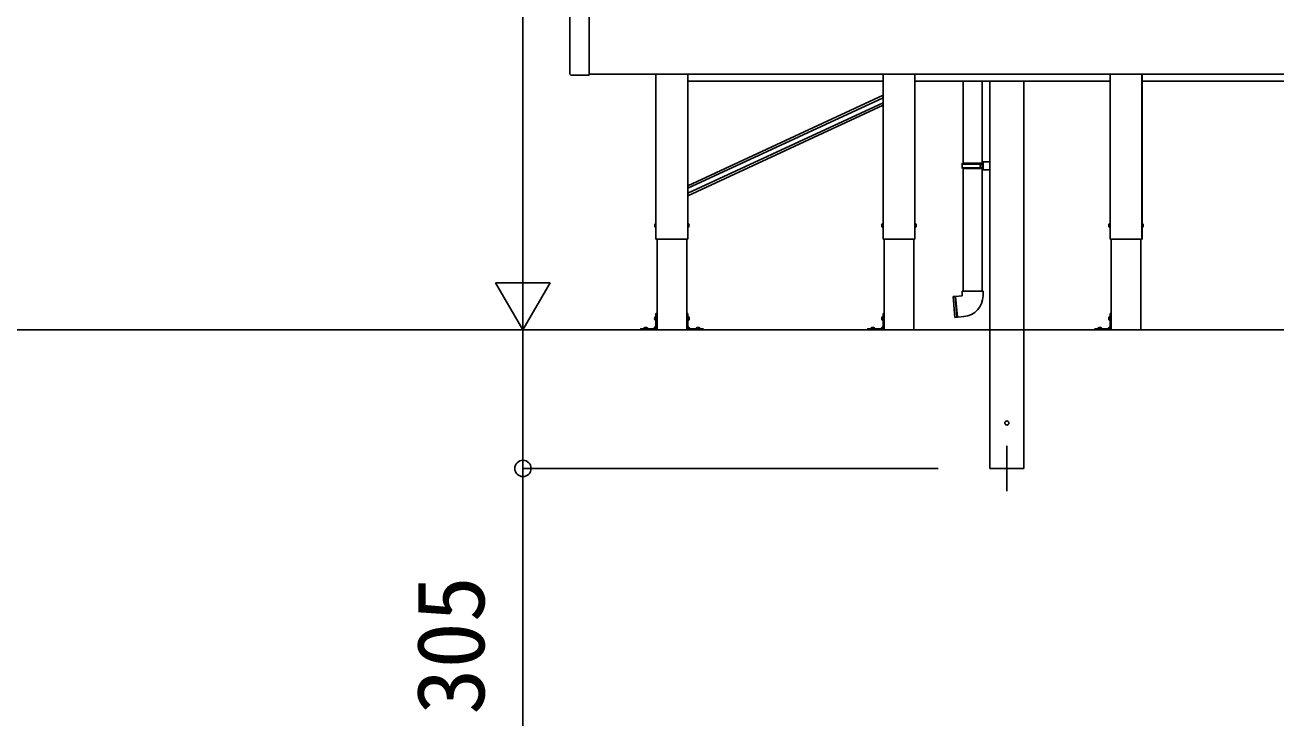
# Model space of a CAD drawing. Units: millimetres, scale not verified. Extents: x -10500 to 10500, y -15600 to 15524.
# Drawn here: x 2194 to 4948, y 6531 to 8074 of the extents above; entities that cross this region are included whole.
import ezdxf
from ezdxf.enums import TextEntityAlignment as Align

# ---------------------------------------------------------------- set-up
doc = ezdxf.new("R2010")
doc.units = ezdxf.units.MM
doc.header["$LTSCALE"] = 80
for name, color, linetype in [('0-3_YKK_12', 2, 'Continuous'), ('0-4_YKK_A1', 4, 'Continuous'), ('0-5_YKK_D', 6, 'Continuous')]:
    doc.layers.add(name, color=color, linetype=linetype)
doc.styles.add('ＭＳ ゴシック', font='')
doc.styles.get('ＭＳ ゴシック').set_extended_font_data('MS Gothic')

msp = doc.modelspace()

# ---------------------------------------------------------------- linework, layer by layer
at = {"layer": '0-3_YKK_12'}
msp.add_line((4355.5, 7147.5), (4355.5, 7047.5), dxfattribs=at)
at = {"layer": '0-4_YKK_A1'}
for p, q in [((3393, 7966.41), (3393, 8106.59)), ((3393.29, 7965.71), (3393.39, 7965.61)), ((3395.61, 7963.39), (3393.39, 7965.61)), ((3395.61, 7963.39), (3395.71, 7963.29)), ((3435, 7963), (3396.41, 7963)), ((3436, 7965.5), (7015.5, 7965.5)), ((3582.92, 7965.5), (3582.92, 7602.5)), ((3583, 7965.5), (3583, 7602.5)), ((3583, 7965.5), (3583, 7602.5)), ((4653, 7602.5), (4653, 7965.5)), ((4653.08, 7602.5), (4653.08, 7965.5)), ((4082.92, 7950.5), (3653.08, 7950.5)), ((4583, 7950.5), (4153.08, 7950.5)), ((4259, 7950.5), (4259, 7769.69)), ((4301, 7487.5), (4301, 7950.5)), ((4318, 7950.5), (4318, 7402.5)), ((4393, 7950.5), (4393, 7402.5)), ((5183, 7950.5), (4653, 7950.5)), ((4082.92, 7919.26), (3653.08, 7719.8)), ((4082.92, 7913.75), (3653.08, 7714.29)), ((4082.92, 7902.73), (3653.08, 7703.27)), ((4082.92, 7897.21), (3653.08, 7697.75)), ((4257, 7767.69), (4258, 7769.69)), ((4257, 7767.69), (4301, 7767.69)), ((4257, 7759.69), (4257, 7767.69)), ((4258, 7769.69), (4303, 7769.69)), ((4301, 7772.19), (4318, 7772.69)), ((4301, 7772.19), (4301, 7770.19)), ((4301, 7769.69), (4301, 7757.69)), ((4257, 7759.69), (4301, 7759.69)), ((4257, 7759.69), (4258, 7757.69)), ((4258, 7757.69), (4303, 7757.69)), ((4259, 7757.69), (4259, 7487.5)), ((4296.52, 7759.69), (4296.09, 7757.69)), ((4301, 7757.19), (4303, 7757.19)), ((4301, 7757.19), (4301, 7755.19)), ((4301, 7755.19), (4318, 7754.69)), ((3582.5, 7636.5), (3581.7, 7636.36)), ((3582.5, 7636.5), (3582.5, 7628.5)), ((3582.5, 7636.5), (3583, 7636.41)), ((3583, 7636.41), (3583, 7628.59)), ((3653.5, 7636.5), (3653, 7636.41)), ((3653, 7628.59), (3653, 7636.41)), ((3653.5, 7636.5), (3654.3, 7636.36)), ((3653.5, 7628.5), (3653.5, 7636.5)), ((4082.5, 7636.5), (4081.7, 7636.36)), ((4082.5, 7636.5), (4082.5, 7628.5)), ((4082.5, 7636.5), (4083, 7636.41)), ((4083, 7636.41), (4083, 7628.59)), ((4153.5, 7636.5), (4153, 7636.41)), ((4153, 7628.59), (4153, 7636.41)), ((4153.5, 7636.5), (4154.3, 7636.36)), ((4153.5, 7628.5), (4153.5, 7636.5)), ((4582.5, 7636.5), (4581.7, 7636.36)), ((4582.5, 7636.5), (4582.5, 7628.5)), ((4582.5, 7636.5), (4583, 7636.41)), ((4583, 7636.41), (4583, 7628.59)), ((4653.5, 7636.5), (4653, 7636.41)), ((4653, 7628.59), (4653, 7636.41)), ((4653.5, 7636.5), (4654.3, 7636.36)), ((4653.5, 7628.5), (4653.5, 7636.5)), ((3582.5, 7628.5), (3581.7, 7628.64)), ((3582.5, 7628.5), (3583, 7628.59)), ((3582.92, 7602.5), (3653.08, 7602.5)), ((3585.35, 7602.5), (3585.35, 7402.5)), ((3650.65, 7602.5), (3650.65, 7402.5)), ((3653.5, 7628.5), (3653, 7628.59)), ((3653.5, 7628.5), (3654.3, 7628.64)), ((4082.5, 7628.5), (4081.7, 7628.64)), ((4082.5, 7628.5), (4083, 7628.59)), ((4082.92, 7602.5), (4153.08, 7602.5)), ((4085.35, 7602.5), (4085.35, 7402.5)), ((4150.65, 7602.5), (4150.65, 7402.5)), ((4153.5, 7628.5), (4153, 7628.59)), ((4153.5, 7628.5), (4154.3, 7628.64)), ((4582.5, 7628.5), (4581.7, 7628.64)), ((4582.5, 7628.5), (4583, 7628.59)), ((4582.92, 7602.5), (4653.08, 7602.5)), ((4585.35, 7602.5), (4585.35, 7402.5)), ((4650.65, 7602.5), (4650.65, 7402.5)), ((4653.5, 7628.5), (4653, 7628.59)), ((4653.5, 7628.5), (4654.3, 7628.64)), ((4237.08, 7475.76), (4241.39, 7476.13)), ((4237.08, 7475.76), (4241.09, 7429.93)), ((4241.57, 7476.05), (4245.56, 7430.42)), ((4242.56, 7476.14), (4246.56, 7430.51)), ((4242.73, 7476.25), (4257, 7477.5)), ((4257, 7477.5), (4257, 7487.5)), ((4303, 7477.5), (4303, 7487.5)), ((3582.85, 7438.5), (3585.35, 7438.5)), ((3582.85, 7434.09), (3582.85, 7438.5)), ((3585.35, 7438.5), (3585.35, 7434.09)), ((3653.15, 7438.5), (3650.65, 7438.5)), ((3650.65, 7438.5), (3650.65, 7434.09)), ((3653.15, 7434.09), (3653.15, 7438.5)), ((4082.85, 7438.5), (4085.35, 7438.5)), ((4082.85, 7434.09), (4082.85, 7438.5)), ((4085.35, 7438.5), (4085.35, 7434.09)), ((4582.85, 7438.5), (4585.35, 7438.5)), ((4582.85, 7434.09), (4582.85, 7438.5)), ((4585.35, 7438.5), (4585.35, 7434.09)), ((3582.85, 7410.61), (3577.24, 7405)), ((3582.35, 7431.5), (3581.55, 7431.36)), ((3582.35, 7423.5), (3581.55, 7423.64)), ((3582.35, 7431.5), (3582.35, 7423.5)), ((3582.35, 7431.5), (3582.85, 7431.41)), ((3582.35, 7423.5), (3582.85, 7423.59)), ((3582.85, 7432.67), (3582.85, 7434.09)), ((3582.85, 7405.5), (3582.85, 7432.67)), ((3582.85, 7431.41), (3582.85, 7423.59)), ((3585.35, 7434.09), (3585.35, 7432.67)), ((3585.35, 7405.5), (3585.35, 7432.67)), ((3650.65, 7434.09), (3650.65, 7432.67)), ((3650.65, 7405.5), (3650.65, 7432.67)), ((3653.15, 7432.67), (3653.15, 7434.09)), ((3653.15, 7405.5), (3653.15, 7432.67)), ((3653.65, 7431.5), (3653.15, 7431.41)), ((3653.15, 7423.59), (3653.15, 7431.41)), ((3653.65, 7423.5), (3653.15, 7423.59)), ((3653.15, 7410.61), (3658.76, 7405)), ((3653.65, 7431.5), (3654.45, 7431.36)), ((3653.65, 7423.5), (3653.65, 7431.5)), ((3653.65, 7423.5), (3654.45, 7423.64)), ((4082.85, 7410.61), (4077.24, 7405)), ((4082.35, 7431.5), (4081.55, 7431.36)), ((4082.35, 7423.5), (4081.55, 7423.64)), ((4082.35, 7431.5), (4082.35, 7423.5)), ((4082.35, 7431.5), (4082.85, 7431.41)), ((4082.35, 7423.5), (4082.85, 7423.59)), ((4082.85, 7432.67), (4082.85, 7434.09)), ((4082.85, 7405.5), (4082.85, 7432.67)), ((4082.85, 7431.41), (4082.85, 7423.59)), ((4085.35, 7434.09), (4085.35, 7432.67)), ((4085.35, 7405.5), (4085.35, 7432.67)), ((4241.09, 7429.93), (4245.4, 7430.31)), ((4246.73, 7430.43), (4261.01, 7431.68)), ((4582.85, 7410.61), (4577.24, 7405)), ((4582.35, 7431.5), (4581.55, 7431.36)), ((4582.35, 7423.5), (4581.55, 7423.64)), ((4582.35, 7431.5), (4582.35, 7423.5)), ((4582.35, 7431.5), (4582.85, 7431.41)), ((4582.35, 7423.5), (4582.85, 7423.59)), ((4582.85, 7432.67), (4582.85, 7434.09)), ((4582.85, 7405.5), (4582.85, 7432.67)), ((4582.85, 7431.41), (4582.85, 7423.59)), ((4585.35, 7434.09), (4585.35, 7432.67)), ((4585.35, 7405.5), (4585.35, 7432.67)), ((7341.43, 7402.5), (-9076.45, 7402.5)), ((3553.76, 7402.5), (3549.35, 7402.5)), ((3553.76, 7405), (3555.18, 7405)), ((3555.18, 7402.5), (3553.76, 7402.5)), ((3555.18, 7405), (3566.48, 7405)), ((3555.18, 7402.5), (3566.48, 7402.5)), ((3556.35, 7405.92), (3556.35, 7405.5)), ((3556.35, 7405.5), (3564.35, 7405.5)), ((3556.85, 7405), (3563.85, 7405)), ((3564.35, 7405.92), (3564.35, 7405.5)), ((3566.48, 7402.5), (3566.48, 7405)), ((3568.22, 7405), (3566.48, 7405)), ((3566.48, 7402.5), (3568.22, 7402.5)), ((3568.22, 7402.5), (3582.35, 7402.5)), ((3585.35, 7402.5), (3650.65, 7402.5)), ((3667.78, 7402.5), (3653.65, 7402.5)), ((3667.78, 7405), (3669.52, 7405)), ((3669.52, 7402.5), (3667.78, 7402.5)), ((3669.52, 7402.5), (3669.52, 7405)), ((3680.82, 7405), (3669.52, 7405)), ((3680.82, 7402.5), (3669.52, 7402.5)), ((3671.65, 7405.92), (3671.65, 7405.5)), ((3671.65, 7405.5), (3679.65, 7405.5)), ((3672.15, 7405), (3679.15, 7405)), ((3679.65, 7405.92), (3679.65, 7405.5)), ((3682.24, 7405), (3680.82, 7405)), ((3680.82, 7402.5), (3682.24, 7402.5)), ((3682.24, 7402.5), (3686.65, 7402.5)), ((4053.76, 7402.5), (4049.35, 7402.5)), ((4053.76, 7405), (4055.18, 7405)), ((4055.18, 7402.5), (4053.76, 7402.5)), ((4055.18, 7405), (4066.48, 7405)), ((4055.18, 7402.5), (4066.48, 7402.5)), ((4056.35, 7405.92), (4056.35, 7405.5)), ((4056.35, 7405.5), (4064.35, 7405.5)), ((4056.85, 7405), (4063.85, 7405)), ((4064.35, 7405.92), (4064.35, 7405.5)), ((4066.48, 7402.5), (4066.48, 7405)), ((4068.22, 7405), (4066.48, 7405)), ((4066.48, 7402.5), (4068.22, 7402.5)), ((4068.22, 7402.5), (4082.35, 7402.5)), ((4085.35, 7402.5), (4150.65, 7402.5)), ((4318, 7402.5), (4318, 7097.5)), ((4393, 7097.5), (4393, 7402.5)), ((4553.76, 7402.5), (4549.35, 7402.5)), ((4553.76, 7405), (4555.18, 7405)), ((4555.18, 7402.5), (4553.76, 7402.5)), ((4555.18, 7405), (4566.48, 7405)), ((4555.18, 7402.5), (4566.48, 7402.5)), ((4556.35, 7405.92), (4556.35, 7405.5)), ((4556.35, 7405.5), (4564.35, 7405.5)), ((4556.85, 7405), (4563.85, 7405)), ((4564.35, 7405.92), (4564.35, 7405.5)), ((4566.48, 7402.5), (4566.48, 7405)), ((4568.22, 7405), (4566.48, 7405)), ((4566.48, 7402.5), (4568.22, 7402.5)), ((4568.22, 7402.5), (4582.35, 7402.5)), ((4585.35, 7402.5), (4650.65, 7402.5)), ((4318, 7097.5), (4393, 7097.5))]:
    msp.add_line(p, q, dxfattribs=at)
for points in [[(3436, 8106.59), (3436, 7966.41), (3436, 7964)], [(3653, 7965.5), (3653, 7658.36), (3653, 7636.61), (3653, 7602.5)], [(3653.08, 7965.5), (3653.08, 7658.4), (3653.08, 7636.64), (3653.08, 7602.5)], [(4082.92, 7965.5), (4082.92, 7928.07), (4082.92, 7906.31), (4082.92, 7602.5)], [(4083, 7965.5), (4083, 7928.1), (4083, 7906.34), (4083, 7602.5)], [(4153, 7965.5), (4153, 7928.1), (4153, 7906.34), (4153, 7602.5)], [(4153.08, 7965.5), (4153.08, 7928.07), (4153.08, 7906.31), (4153.08, 7602.5)], [(4582.92, 7965.5), (4582.92, 7928.07), (4582.92, 7906.31), (4582.92, 7602.5)], [(4583, 7965.5), (4583, 7928.1), (4583, 7906.34), (4583, 7602.5)], [(4296.52, 7759.69), (4296.52, 7767.69), (4296.09, 7769.69)], [(4301, 7770.19), (4303, 7770.19), (4303, 7757.19)], [(4303, 7487.5), (4280, 7487.5), (4257, 7487.5)], [(3549.35, 7402.5), (3549.35, 7405), (3553.76, 7405)], [(3568.22, 7402.5), (3568.22, 7405), (3582.35, 7405)], [(3667.78, 7402.5), (3667.78, 7405), (3653.65, 7405)], [(3686.65, 7402.5), (3686.65, 7405), (3682.24, 7405)], [(4049.35, 7402.5), (4049.35, 7405), (4053.76, 7405)], [(4068.22, 7402.5), (4068.22, 7405), (4082.35, 7405)], [(4549.35, 7402.5), (4549.35, 7405), (4553.76, 7405)], [(4568.22, 7402.5), (4568.22, 7405), (4582.35, 7405)]]:
    msp.add_lwpolyline(points, dxfattribs=at)
msp.add_circle((4355.5, 7197.5), 4.5, dxfattribs=at)
for centre, radius, start, end in [((3394, 7966.41), 1, 180, 225), ((3396.41, 7964), 1, 225, 270), ((3435, 7964), 1, 270, 0), ((3586.6, 7632.5), 6.5, 147.94412, 212.05588), ((3581.85, 7635.47), 0.9, 100, 147.94412), ((3654.15, 7635.47), 0.9, 32.05588, 80), ((3649.4, 7632.5), 6.5, 327.94412, 32.05588), ((4086.6, 7632.5), 6.5, 147.94412, 212.05588), ((4081.85, 7635.47), 0.9, 100, 147.94412), ((4154.15, 7635.47), 0.9, 32.05588, 80), ((4149.4, 7632.5), 6.5, 327.94412, 32.05588), ((4586.6, 7632.5), 6.5, 147.94412, 212.05588), ((4581.85, 7635.47), 0.9, 100, 147.94412), ((4654.15, 7635.47), 0.9, 32.05588, 80), ((4649.4, 7632.5), 6.5, 327.94412, 32.05588), ((3581.85, 7629.53), 0.9, 212.05588, 260), ((3654.15, 7629.53), 0.9, 280, 327.94412), ((4081.85, 7629.53), 0.9, 212.05588, 260), ((4154.15, 7629.53), 0.9, 280, 327.94412), ((4581.85, 7629.53), 0.9, 212.05588, 260), ((4654.15, 7629.53), 0.9, 280, 327.94412), ((4241.41, 7475.93), 0.2, 21.60155, 95), ((4242.06, 7476.19), 0.5, 201.60155, 348.39845), ((4242.74, 7476.05), 0.2, 95, 168.39845), ((4257, 7477.5), 46, 275, 0), ((3586.45, 7427.5), 6.5, 147.94412, 212.05588), ((3581.7, 7430.47), 0.9, 100, 147.94412), ((3581.7, 7424.53), 0.9, 212.05588, 260), ((3654.3, 7430.47), 0.9, 32.05588, 80), ((3654.3, 7424.53), 0.9, 280, 327.94412), ((3649.55, 7427.5), 6.5, 327.94412, 32.05588), ((4086.45, 7427.5), 6.5, 147.94412, 212.05588), ((4081.7, 7430.47), 0.9, 100, 147.94412), ((4081.7, 7424.53), 0.9, 212.05588, 260), ((4245.38, 7430.51), 0.2, 275, 348.39845), ((4246.07, 7430.37), 0.5, 21.60155, 168.39845), ((4246.72, 7430.63), 0.2, 201.60155, 275), ((4586.45, 7427.5), 6.5, 147.94412, 212.05588), ((4581.7, 7430.47), 0.9, 100, 147.94412), ((4581.7, 7424.53), 0.9, 212.05588, 260), ((3557.35, 7405.92), 1, 126.03188, 180), ((3556.85, 7405.5), 0.5, 180, 270), ((3560.35, 7401.8), 6.1, 53.96812, 126.03188), ((3563.85, 7405.5), 0.5, 270, 0), ((3563.35, 7405.92), 1, 0, 53.96812), ((3582.35, 7405.5), 0.5, 270, 0), ((3582.35, 7405.5), 3, 270, 0), ((3653.65, 7405.5), 3, 180, 270), ((3653.65, 7405.5), 0.5, 180, 270), ((3672.65, 7405.92), 1, 126.03188, 180), ((3672.15, 7405.5), 0.5, 180, 270), ((3675.65, 7401.8), 6.1, 53.96812, 126.03188), ((3679.15, 7405.5), 0.5, 270, 0), ((3678.65, 7405.92), 1, 0, 53.96812), ((4057.35, 7405.92), 1, 126.03188, 180), ((4056.85, 7405.5), 0.5, 180, 270), ((4060.35, 7401.8), 6.1, 53.96812, 126.03188), ((4063.85, 7405.5), 0.5, 270, 0), ((4063.35, 7405.92), 1, 0, 53.96812), ((4082.35, 7405.5), 0.5, 270, 0), ((4082.35, 7405.5), 3, 270, 0), ((4557.35, 7405.92), 1, 126.03188, 180), ((4556.85, 7405.5), 0.5, 180, 270), ((4560.35, 7401.8), 6.1, 53.96812, 126.03188), ((4563.85, 7405.5), 0.5, 270, 0), ((4563.35, 7405.92), 1, 0, 53.96812), ((4582.35, 7405.5), 0.5, 270, 0), ((4582.35, 7405.5), 3, 270, 0)]:
    msp.add_arc(centre, radius, start, end, dxfattribs=at)
at = {"layer": '0-5_YKK_D'}
for p, q in [((3290, 7522.39), (3290, 9977.5)), ((3290, 7402.39), (3290, 7610.23)), ((3290, 7402.39), (3230, 7506.31)), ((3350, 7506.31), (3230, 7506.31)), ((3290, 7402.39), (3350, 7506.31)), ((3289.06, 7402.5), (3289, 7402.5)), ((4204.5, 7097.5), (3289, 7097.5))]:
    msp.add_line(p, q, dxfattribs=at)
msp.add_lwpolyline([(3290, 7402.5), (3290, 7097.5), (3290, 6530.55)], dxfattribs=at)
msp.add_circle((3290, 7097.5), 18, dxfattribs=at)

# ---------------------------------------------------------------- texts
at = {"layer": '0-5_YKK_D', "style": 'ＭＳ ゴシック'}
msp.add_text('305', height=149.6, rotation=90, dxfattribs=at).set_placement((3250, 6555.48), align=Align.BOTTOM_LEFT)

doc.saveas('drawing.dxf')
